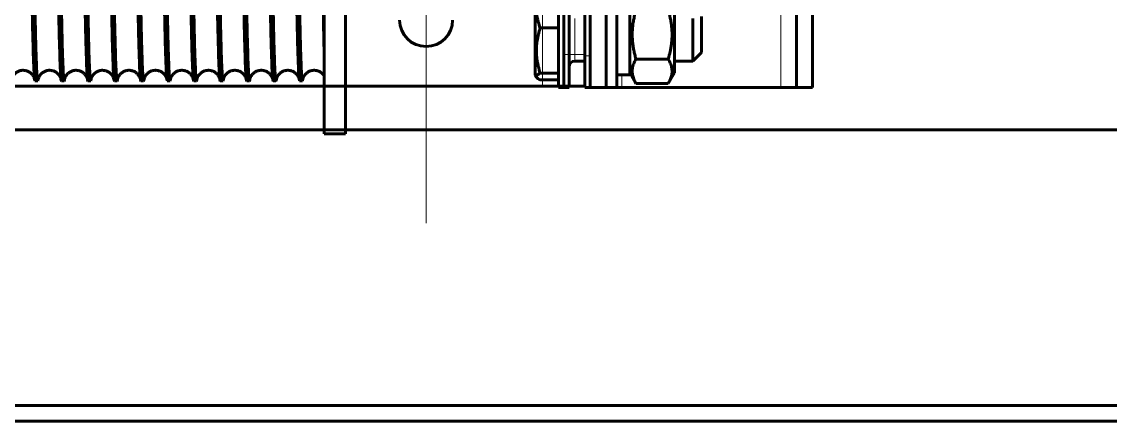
# Model space of a CAD drawing. Header units: millimetres. Extents: x 0 to 840, y 0 to 594.
# Drawn here: x 50.06 to 62.4, y 541.03 to 545.56 of the extents above; entities that cross this region are included whole.
import ezdxf

# ---------------------------------------------------------------- set-up
doc = ezdxf.new("R2010")
doc.units = ezdxf.units.MM
for name, pattern in [('K5LT_AXLED', [19.5, 15, -1.5, 1.5, -1.5]), ('K5LT_BASIC', [0]), ('K5LT_THIN', [0])]:
    doc.linetypes.add(name, pattern=pattern)
doc.layers.add('Системный слой', color=7, linetype='Continuous')

# ---------------------------------------------------------------- blocks, each defined once
blk = doc.blocks.new('U18')
at = {"layer": 'Системный слой', "color": 7, "linetype": 'K5LT_THIN', "lineweight": 18}
for p, q in [((55.964, 544.827), (55.964, 552.747)), ((56.444, 545.187), (56.204, 545.187))]:
    blk.add_line(p, q, dxfattribs=at)
at = {"layer": 'Системный слой', "color": 30, "linetype": 'K5LT_AXLED', "lineweight": 18, "true_color": 0xff8000}
blk.add_line((54.644, 548.657), (54.644, 543.277), dxfattribs=at)
at = {"layer": 'Системный слой', "color": 5, "linetype": 'K5LT_BASIC', "lineweight": 60, "true_color": 0x0000ff}
for p, q in [((56.204, 545.187), (56.204, 546.507)), ((56.444, 545.187), (56.444, 546.507)), ((56.204, 545.187), (56.204, 544.827)), ((56.444, 544.827), (56.444, 545.187)), ((47.744, 544.827), (55.964, 544.827)), ((55.964, 544.827), (56.204, 544.827)), ((56.444, 544.827), (56.204, 544.827))]:
    blk.add_line(p, q, dxfattribs=at)
blk.add_arc((54.644, 545.577), 0.3, 180, 0, dxfattribs=at)

msp = doc.modelspace()

# ---------------------------------------------------------------- linework, layer by layer
at = {"layer": 'Системный слой', "color": 5, "linetype": 'K5LT_BASIC', "lineweight": 60, "true_color": 0x0000ff}
for p, q in [((53.48904, 553.28745), (53.48904, 544.28745)), ((53.72904, 553.28745), (53.72904, 544.28745)), ((58.84425, 544.81245), (58.84425, 546.99154)), ((59.02425, 544.81245), (59.02425, 546.99154)), ((56.44425, 545.17245), (56.44425, 546.49245)), ((56.50425, 546.31245), (56.50425, 544.81245)), ((56.68425, 544.81245), (56.68425, 546.31245)), ((56.14425, 545.41245), (56.14425, 546.01245)), ((56.26425, 545.41245), (56.26425, 546.01245)), ((56.80425, 546.01245), (56.80425, 544.81245)), ((55.88025, 545.86845), (55.88025, 545.05236)), ((56.95425, 545.86845), (56.95425, 544.95645)), ((57.45825, 544.97745), (57.45825, 545.84745)), ((57.66825, 545.11245), (57.66825, 545.59651)), ((57.76425, 545.61645), (57.76425, 545.53761)), ((57.76425, 545.53761), (57.76425, 545.20845)), ((56.14425, 545.48812), (55.93698, 545.48812)), ((56.14425, 544.81245), (56.14425, 545.41245)), ((56.26425, 544.81245), (56.26425, 545.41245)), ((56.44425, 545.17245), (56.44425, 544.81245)), ((57.66825, 545.11245), (57.76425, 545.20845)), ((55.88025, 545.05236), (55.88025, 544.95645)), ((56.33025, 545.11245), (56.44425, 545.11245)), ((57.0231, 545.13532), (57.3894, 545.13532)), ((57.45825, 545.11245), (57.66825, 545.11245)), ((55.89673, 544.92791), (55.88025, 544.95645)), ((56.14425, 544.97478), (55.93698, 544.97478)), ((56.14425, 544.8991), (55.93698, 544.8991)), ((56.80425, 544.95645), (56.95425, 544.95645)), ((56.95425, 544.97745), (57.0231, 544.85819)), ((57.3894, 544.85819), (57.45825, 544.97745)), ((50.20978, 544.88745), (50.24141, 544.88745)), ((50.50978, 544.88745), (50.54141, 544.88745)), ((50.80978, 544.88745), (50.84141, 544.88745)), ((51.10978, 544.88745), (51.14141, 544.88745)), ((51.40978, 544.88745), (51.44141, 544.88745)), ((51.70978, 544.88745), (51.74141, 544.88745)), ((52.00978, 544.88745), (52.04141, 544.88745)), ((52.30978, 544.88745), (52.34141, 544.88745)), ((52.60978, 544.88745), (52.64141, 544.88745)), ((52.90978, 544.88745), (52.94141, 544.88745)), ((53.20978, 544.88745), (53.24141, 544.88745)), ((56.26425, 544.81245), (56.14425, 544.81245)), ((56.50425, 544.81245), (56.44425, 544.81245)), ((56.50425, 544.81245), (56.68425, 544.81245)), ((56.68425, 544.81245), (56.80425, 544.81245)), ((56.68425, 544.81245), (56.86425, 544.81245)), ((56.86425, 544.81245), (58.66425, 544.81245)), ((57.0231, 544.85819), (57.3894, 544.85819)), ((58.66425, 544.81245), (58.84425, 544.81245)), ((59.02425, 544.81245), (58.84425, 544.81245)), ((47.26425, 544.33149), (205.72425, 544.33149)), ((53.48904, 544.28745), (53.72904, 544.28745)), ((205.72425, 541.21149), (47.26425, 541.21149)), ((205.72425, 541.03149), (47.26425, 541.03149))]:
    msp.add_line(p, q, dxfattribs=at)
at = {"layer": 'Системный слой', "color": 7, "linetype": 'K5LT_THIN', "lineweight": 18}
for p, q in [((58.66425, 546.11847), (58.66425, 544.81245)), ((56.33025, 545.11245), (56.33025, 545.59651)), ((56.50425, 545.17245), (56.44425, 545.17245)), ((56.86425, 544.95645), (56.86425, 544.81245))]:
    msp.add_line(p, q, dxfattribs=at)
at = {"layer": 'Системный слой', "color": 5, "linetype": 'K5LT_BASIC', "lineweight": 60, "true_color": 0x0000ff}
for centre, radius, start, end in [((56.33025, 545.04645), 0.066, 90, 180), ((50.10373, 544.9263), 0.14375, 351.608676, 353.973204), ((50.40391, 544.92628), 0.14356, 351.607646, 353.974887), ((50.7041, 544.92625), 0.14337, 351.606652, 353.976564), ((51.0043, 544.92623), 0.14317, 351.605712, 353.978272), ((51.30449, 544.9262), 0.14298, 351.60484, 353.980004)]:
    msp.add_arc(centre, radius, start, end, dxfattribs=at)
for points in [[(50.35978, 552.68745), (50.36128, 552.68745), (50.3643, 552.67577), (50.36882, 552.62339), (50.37335, 552.53661), (50.37787, 552.41621), (50.38239, 552.26327), (50.38691, 552.07915), (50.39144, 551.86552), (50.39596, 551.62429), (50.40048, 551.35762), (50.40501, 551.0679), (50.40953, 550.75773), (50.41405, 550.42989), (50.41858, 550.08732), (50.4231, 549.7331), (50.42762, 549.37039), (50.43215, 549.00246), (50.43667, 548.6326), (50.44119, 548.26413), (50.44572, 547.90035), (50.45024, 547.54453), (50.45476, 547.19985), (50.45928, 546.86941), (50.46381, 546.55617), (50.46833, 546.26294), (50.47285, 545.99234), (50.47738, 545.74682), (50.4819, 545.52855), (50.48642, 545.33952), (50.49095, 545.1814), (50.49547, 545.05562), (50.49999, 544.9633), (50.50301, 544.92462), (50.50452, 544.91108)], [(50.65978, 552.68745), (50.66128, 552.68745), (50.6643, 552.67577), (50.66882, 552.62339), (50.67335, 552.53661), (50.67787, 552.41621), (50.68239, 552.26327), (50.68691, 552.07915), (50.69144, 551.86552), (50.69596, 551.62429), (50.70048, 551.35762), (50.70501, 551.0679), (50.70953, 550.75773), (50.71405, 550.42989), (50.71858, 550.08732), (50.7231, 549.7331), (50.72762, 549.3704), (50.73215, 549.00246), (50.73667, 548.6326), (50.74119, 548.26413), (50.74572, 547.90035), (50.75024, 547.54453), (50.75476, 547.19985), (50.75928, 546.86941), (50.76381, 546.55617), (50.76833, 546.26294), (50.77285, 545.99235), (50.77738, 545.74682), (50.7819, 545.52856), (50.78642, 545.33952), (50.79095, 545.1814), (50.79547, 545.05562), (50.79999, 544.9633), (50.80301, 544.92462), (50.80452, 544.91108)], [(50.95978, 552.68745), (50.96128, 552.68745), (50.9643, 552.67577), (50.96882, 552.62339), (50.97335, 552.53661), (50.97787, 552.41621), (50.98239, 552.26327), (50.98691, 552.07915), (50.99144, 551.86552), (50.99596, 551.62429), (51.00048, 551.35762), (51.00501, 551.0679), (51.00953, 550.75773), (51.01405, 550.42989), (51.01858, 550.08732), (51.0231, 549.7331), (51.02762, 549.3704), (51.03215, 549.00247), (51.03667, 548.63261), (51.04119, 548.26413), (51.04572, 547.90036), (51.05024, 547.54453), (51.05476, 547.19985), (51.05928, 546.86941), (51.06381, 546.55617), (51.06833, 546.26294), (51.07285, 545.99235), (51.07738, 545.74682), (51.0819, 545.52856), (51.08642, 545.33952), (51.09095, 545.1814), (51.09547, 545.05562), (51.09999, 544.9633), (51.10301, 544.92462), (51.10452, 544.91108)], [(51.25978, 552.68745), (51.26128, 552.68745), (51.2643, 552.67577), (51.26882, 552.62339), (51.27334, 552.53661), (51.27787, 552.41621), (51.28239, 552.26327), (51.28691, 552.07915), (51.29144, 551.86552), (51.29596, 551.62429), (51.30048, 551.35762), (51.30501, 551.0679), (51.30953, 550.75773), (51.31405, 550.42989), (51.31858, 550.08733), (51.3231, 549.7331), (51.32762, 549.3704), (51.33215, 549.00247), (51.33667, 548.63261), (51.34119, 548.26414), (51.34572, 547.90036), (51.35024, 547.54453), (51.35476, 547.19986), (51.35928, 546.86942), (51.36381, 546.55617), (51.36833, 546.26294), (51.37285, 545.99235), (51.37738, 545.74682), (51.3819, 545.52856), (51.38642, 545.33952), (51.39095, 545.1814), (51.39547, 545.05562), (51.39999, 544.9633), (51.40301, 544.92462), (51.40452, 544.91108)], [(51.55978, 552.68745), (51.56128, 552.68745), (51.5643, 552.67577), (51.56882, 552.62339), (51.57334, 552.53661), (51.57787, 552.41621), (51.58239, 552.26327), (51.58691, 552.07915), (51.59144, 551.86553), (51.59596, 551.62429), (51.60048, 551.35762), (51.60501, 551.0679), (51.60953, 550.75773), (51.61405, 550.42989), (51.61858, 550.08733), (51.6231, 549.7331), (51.62762, 549.3704), (51.63215, 549.00247), (51.63667, 548.63261), (51.64119, 548.26414), (51.64572, 547.90036), (51.65024, 547.54454), (51.65476, 547.19986), (51.65928, 546.86942), (51.66381, 546.55618), (51.66833, 546.26294), (51.67285, 545.99235), (51.67738, 545.74682), (51.6819, 545.52856), (51.68642, 545.33952), (51.69095, 545.1814), (51.69547, 545.05562), (51.69999, 544.96331), (51.70301, 544.92462), (51.70452, 544.91108)], [(51.85978, 552.68745), (51.86128, 552.68745), (51.8643, 552.67577), (51.86882, 552.62339), (51.87334, 552.53661), (51.87787, 552.41621), (51.88239, 552.26327), (51.88691, 552.07916), (51.89144, 551.86553), (51.89596, 551.62429), (51.90048, 551.35762), (51.90501, 551.0679), (51.90953, 550.75773), (51.91405, 550.42989), (51.91858, 550.08733), (51.9231, 549.7331), (51.92762, 549.3704), (51.93215, 549.00247), (51.93667, 548.63261), (51.94119, 548.26414), (51.94572, 547.90036), (51.95024, 547.54454), (51.95476, 547.19986), (51.95928, 546.86942), (51.96381, 546.55618), (51.96833, 546.26295), (51.97285, 545.99235), (51.97738, 545.74682), (51.9819, 545.52856), (51.98642, 545.33952), (51.99095, 545.1814), (51.99547, 545.05562), (51.99999, 544.96331), (52.00301, 544.92462), (52.00452, 544.91108)], [(52.15978, 552.68745), (52.16128, 552.68745), (52.1643, 552.67577), (52.16882, 552.62339), (52.17334, 552.53661), (52.17787, 552.41621), (52.18239, 552.26327), (52.18691, 552.07916), (52.19144, 551.86553), (52.19596, 551.62429), (52.20048, 551.35762), (52.20501, 551.0679), (52.20953, 550.75773), (52.21405, 550.4299), (52.21858, 550.08733), (52.2231, 549.73311), (52.22762, 549.3704), (52.23215, 549.00247), (52.23667, 548.63261), (52.24119, 548.26414), (52.24572, 547.90036), (52.25024, 547.54454), (52.25476, 547.19986), (52.25928, 546.86942), (52.26381, 546.55618), (52.26833, 546.26295), (52.27285, 545.99235), (52.27738, 545.74682), (52.2819, 545.52856), (52.28642, 545.33952), (52.29095, 545.18141), (52.29547, 545.05562), (52.29999, 544.96331), (52.30301, 544.92462), (52.30452, 544.91109)], [(52.45978, 552.68745), (52.46128, 552.68745), (52.4643, 552.67577), (52.46882, 552.62339), (52.47334, 552.53661), (52.47787, 552.41621), (52.48239, 552.26327), (52.48691, 552.07916), (52.49144, 551.86553), (52.49596, 551.62429), (52.50048, 551.35762), (52.50501, 551.0679), (52.50953, 550.75773), (52.51405, 550.4299), (52.51858, 550.08733), (52.5231, 549.73311), (52.52762, 549.3704), (52.53215, 549.00247), (52.53667, 548.63261), (52.54119, 548.26414), (52.54571, 547.90036), (52.55024, 547.54454), (52.55476, 547.19986), (52.55928, 546.86942), (52.56381, 546.55618), (52.56833, 546.26295), (52.57285, 545.99235), (52.57738, 545.74683), (52.5819, 545.52856), (52.58642, 545.33953), (52.59095, 545.18141), (52.59547, 545.05562), (52.59999, 544.96331), (52.60301, 544.92462), (52.60452, 544.91109)], [(52.75978, 552.68745), (52.76128, 552.68745), (52.7643, 552.67577), (52.76882, 552.62339), (52.77334, 552.53661), (52.77787, 552.41621), (52.78239, 552.26327), (52.78691, 552.07916), (52.79144, 551.86553), (52.79596, 551.62429), (52.80048, 551.35762), (52.80501, 551.0679), (52.80953, 550.75774), (52.81405, 550.4299), (52.81858, 550.08733), (52.8231, 549.73311), (52.82762, 549.3704), (52.83215, 549.00247), (52.83667, 548.63261), (52.84119, 548.26414), (52.84571, 547.90037), (52.85024, 547.54454), (52.85476, 547.19986), (52.85928, 546.86942), (52.86381, 546.55618), (52.86833, 546.26295), (52.87285, 545.99236), (52.87738, 545.74683), (52.8819, 545.52856), (52.88642, 545.33953), (52.89095, 545.18141), (52.89547, 545.05562), (52.89999, 544.96331), (52.90301, 544.92462), (52.90452, 544.91109)], [(53.05978, 552.68745), (53.06128, 552.68745), (53.0643, 552.67577), (53.06882, 552.62339), (53.07334, 552.53661), (53.07787, 552.41621), (53.08239, 552.26327), (53.08691, 552.07916), (53.09144, 551.86553), (53.09596, 551.6243), (53.10048, 551.35762), (53.10501, 551.06791), (53.10953, 550.75774), (53.11405, 550.4299), (53.11858, 550.08733), (53.1231, 549.73311), (53.12762, 549.37041), (53.13215, 549.00247), (53.13667, 548.63262), (53.14119, 548.26414), (53.14571, 547.90037), (53.15024, 547.54454), (53.15476, 547.19987), (53.15928, 546.86942), (53.16381, 546.55618), (53.16833, 546.26295), (53.17285, 545.99236), (53.17738, 545.74683), (53.1819, 545.52857), (53.18642, 545.33953), (53.19095, 545.18141), (53.19547, 545.05563), (53.19999, 544.96331), (53.20301, 544.92463), (53.20452, 544.91109)], [(50.24141, 544.88745), (50.2399, 544.88745), (50.23688, 544.89912), (50.23236, 544.95149), (50.22784, 545.03825), (50.22332, 545.15863), (50.21879, 545.31154), (50.21427, 545.49562), (50.20975, 545.70921), (50.20522, 545.9504), (50.2007, 546.21703), (50.19618, 546.5067), (50.19166, 546.81682), (50.18713, 547.14461), (50.18261, 547.48713), (50.17809, 547.8413), (50.17357, 548.20396), (50.16904, 548.57185), (50.16452, 548.94168), (50.16, 549.31012), (50.15547, 549.67387), (50.15095, 550.02968), (50.14643, 550.37435), (50.14191, 550.70479), (50.13738, 551.01804), (50.13286, 551.31129), (50.12834, 551.58192), (50.12382, 551.82749), (50.11929, 552.0458), (50.11477, 552.2349), (50.11025, 552.39309), (50.10573, 552.51895), (50.1012, 552.61136), (50.09819, 552.65011), (50.09668, 552.66368)], [(50.54141, 544.88745), (50.5399, 544.88745), (50.53688, 544.89912), (50.53236, 544.95149), (50.52784, 545.03825), (50.52332, 545.15863), (50.51879, 545.31154), (50.51427, 545.49562), (50.50975, 545.70921), (50.50522, 545.9504), (50.5007, 546.21703), (50.49618, 546.5067), (50.49166, 546.81682), (50.48713, 547.14461), (50.48261, 547.48713), (50.47809, 547.84131), (50.47357, 548.20396), (50.46904, 548.57186), (50.46452, 548.94168), (50.46, 549.31012), (50.45547, 549.67387), (50.45095, 550.02968), (50.44643, 550.37435), (50.44191, 550.70479), (50.43738, 551.01804), (50.43286, 551.3113), (50.42834, 551.58192), (50.42382, 551.82749), (50.41929, 552.0458), (50.41477, 552.2349), (50.41025, 552.39309), (50.40573, 552.51895), (50.4012, 552.61136), (50.39819, 552.65011), (50.39668, 552.66368)], [(50.84141, 544.88745), (50.8399, 544.88745), (50.83688, 544.89912), (50.83236, 544.95149), (50.82784, 545.03825), (50.82332, 545.15863), (50.81879, 545.31154), (50.81427, 545.49562), (50.80975, 545.70921), (50.80522, 545.9504), (50.8007, 546.21703), (50.79618, 546.5067), (50.79166, 546.81682), (50.78713, 547.14461), (50.78261, 547.48713), (50.77809, 547.84131), (50.77357, 548.20397), (50.76904, 548.57186), (50.76452, 548.94168), (50.76, 549.31012), (50.75547, 549.67388), (50.75095, 550.02968), (50.74643, 550.37435), (50.74191, 550.70479), (50.73738, 551.01805), (50.73286, 551.3113), (50.72834, 551.58192), (50.72382, 551.82749), (50.71929, 552.0458), (50.71477, 552.2349), (50.71025, 552.39309), (50.70573, 552.51895), (50.7012, 552.61136), (50.69819, 552.65011), (50.69668, 552.66368)], [(51.14141, 544.88745), (51.1399, 544.88745), (51.13688, 544.89912), (51.13236, 544.95149), (51.12784, 545.03825), (51.12332, 545.15863), (51.11879, 545.31154), (51.11427, 545.49562), (51.10975, 545.70921), (51.10522, 545.9504), (51.1007, 546.21703), (51.09618, 546.5067), (51.09166, 546.81682), (51.08713, 547.14461), (51.08261, 547.48713), (51.07809, 547.84131), (51.07357, 548.20397), (51.06904, 548.57186), (51.06452, 548.94168), (51.06, 549.31012), (51.05547, 549.67388), (51.05095, 550.02969), (51.04643, 550.37436), (51.04191, 550.7048), (51.03738, 551.01805), (51.03286, 551.3113), (51.02834, 551.58192), (51.02382, 551.82749), (51.01929, 552.0458), (51.01477, 552.2349), (51.01025, 552.39309), (51.00572, 552.51896), (51.0012, 552.61136), (50.99819, 552.65011), (50.99668, 552.66368)], [(51.44141, 544.88745), (51.4399, 544.88745), (51.43688, 544.89912), (51.43236, 544.95149), (51.42784, 545.03825), (51.42331, 545.15863), (51.41879, 545.31155), (51.41427, 545.49562), (51.40975, 545.70921), (51.40522, 545.9504), (51.4007, 546.21703), (51.39618, 546.5067), (51.39166, 546.81683), (51.38713, 547.14461), (51.38261, 547.48713), (51.37809, 547.84131), (51.37357, 548.20397), (51.36904, 548.57186), (51.36452, 548.94169), (51.36, 549.31013), (51.35547, 549.67388), (51.35095, 550.02969), (51.34643, 550.37436), (51.34191, 550.7048), (51.33738, 551.01805), (51.33286, 551.3113), (51.32834, 551.58193), (51.32382, 551.82749), (51.31929, 552.04581), (51.31477, 552.23491), (51.31025, 552.39309), (51.30572, 552.51896), (51.3012, 552.61136), (51.29819, 552.65011), (51.29668, 552.66368)], [(51.74141, 544.88745), (51.7399, 544.88745), (51.73688, 544.89912), (51.73236, 544.95149), (51.72784, 545.03825), (51.72331, 545.15863), (51.71879, 545.31155), (51.71427, 545.49562), (51.70975, 545.70922), (51.70522, 545.95041), (51.7007, 546.21703), (51.69618, 546.50671), (51.69166, 546.81683), (51.68713, 547.14462), (51.68261, 547.48714), (51.67809, 547.84131), (51.67357, 548.20397), (51.66904, 548.57186), (51.66452, 548.94169), (51.66, 549.31013), (51.65547, 549.67388), (51.65095, 550.02969), (51.64643, 550.37436), (51.64191, 550.7048), (51.63738, 551.01805), (51.63286, 551.31131), (51.62834, 551.58193), (51.62382, 551.8275), (51.61929, 552.04581), (51.61477, 552.23491), (51.61025, 552.3931), (51.60572, 552.51896), (51.6012, 552.61136), (51.59819, 552.65011), (51.59668, 552.66368)], [(52.04141, 544.88745), (52.0399, 544.88745), (52.03688, 544.89912), (52.03236, 544.95149), (52.02784, 545.03825), (52.02331, 545.15863), (52.01879, 545.31155), (52.01427, 545.49562), (52.00975, 545.70922), (52.00522, 545.95041), (52.0007, 546.21703), (51.99618, 546.50671), (51.99166, 546.81683), (51.98713, 547.14462), (51.98261, 547.48714), (51.97809, 547.84131), (51.97356, 548.20397), (51.96904, 548.57187), (51.96452, 548.94169), (51.96, 549.31013), (51.95547, 549.67389), (51.95095, 550.02969), (51.94643, 550.37436), (51.94191, 550.70481), (51.93738, 551.01806), (51.93286, 551.31131), (51.92834, 551.58193), (51.92382, 551.8275), (51.91929, 552.04581), (51.91477, 552.23491), (51.91025, 552.3931), (51.90572, 552.51896), (51.9012, 552.61136), (51.89819, 552.65011), (51.89668, 552.66368)], [(52.34141, 544.88745), (52.3399, 544.88745), (52.33688, 544.89912), (52.33236, 544.95149), (52.32784, 545.03825), (52.32331, 545.15863), (52.31879, 545.31155), (52.31427, 545.49562), (52.30975, 545.70922), (52.30522, 545.95041), (52.3007, 546.21704), (52.29618, 546.50671), (52.29166, 546.81683), (52.28713, 547.14462), (52.28261, 547.48714), (52.27809, 547.84132), (52.27356, 548.20398), (52.26904, 548.57187), (52.26452, 548.94169), (52.26, 549.31014), (52.25547, 549.67389), (52.25095, 550.0297), (52.24643, 550.37437), (52.24191, 550.70481), (52.23738, 551.01806), (52.23286, 551.31131), (52.22834, 551.58194), (52.22381, 551.8275), (52.21929, 552.04581), (52.21477, 552.23491), (52.21025, 552.3931), (52.20572, 552.51896), (52.2012, 552.61137), (52.19819, 552.65011), (52.19668, 552.66368)], [(52.64141, 544.88745), (52.6399, 544.88745), (52.63688, 544.89912), (52.63236, 544.95149), (52.62784, 545.03825), (52.62331, 545.15863), (52.61879, 545.31155), (52.61427, 545.49563), (52.60975, 545.70922), (52.60522, 545.95041), (52.6007, 546.21704), (52.59618, 546.50671), (52.59166, 546.81683), (52.58713, 547.14462), (52.58261, 547.48714), (52.57809, 547.84132), (52.57356, 548.20398), (52.56904, 548.57187), (52.56452, 548.9417), (52.56, 549.31014), (52.55547, 549.67389), (52.55095, 550.0297), (52.54643, 550.37437), (52.54191, 550.70481), (52.53738, 551.01806), (52.53286, 551.31132), (52.52834, 551.58194), (52.52381, 551.82751), (52.51929, 552.04582), (52.51477, 552.23492), (52.51025, 552.3931), (52.50572, 552.51896), (52.5012, 552.61137), (52.49819, 552.65011), (52.49668, 552.66368)], [(52.94141, 544.88745), (52.9399, 544.88745), (52.93688, 544.89912), (52.93236, 544.95149), (52.92784, 545.03825), (52.92331, 545.15863), (52.91879, 545.31155), (52.91427, 545.49563), (52.90975, 545.70922), (52.90522, 545.95041), (52.9007, 546.21704), (52.89618, 546.50671), (52.89166, 546.81683), (52.88713, 547.14463), (52.88261, 547.48715), (52.87809, 547.84132), (52.87356, 548.20398), (52.86904, 548.57188), (52.86452, 548.9417), (52.86, 549.31014), (52.85547, 549.6739), (52.85095, 550.02971), (52.84643, 550.37438), (52.84191, 550.70482), (52.83738, 551.01807), (52.83286, 551.31132), (52.82834, 551.58194), (52.82381, 551.82751), (52.81929, 552.04582), (52.81477, 552.23492), (52.81025, 552.39311), (52.80572, 552.51896), (52.8012, 552.61137), (52.79819, 552.65011), (52.79668, 552.66369)], [(53.24141, 544.88745), (53.2399, 544.88745), (53.23688, 544.89912), (53.23236, 544.95149), (53.22784, 545.03825), (53.22331, 545.15863), (53.21879, 545.31155), (53.21427, 545.49563), (53.20975, 545.70922), (53.20522, 545.95041), (53.2007, 546.21704), (53.19618, 546.50671), (53.19166, 546.81684), (53.18713, 547.14463), (53.18261, 547.48715), (53.17809, 547.84133), (53.17356, 548.20399), (53.16904, 548.57188), (53.16452, 548.94171), (53.16, 549.31015), (53.15547, 549.6739), (53.15095, 550.02971), (53.14643, 550.37438), (53.14191, 550.70482), (53.13738, 551.01807), (53.13286, 551.31133), (53.12834, 551.58195), (53.12381, 551.82752), (53.11929, 552.04583), (53.11477, 552.23492), (53.11025, 552.39311), (53.10572, 552.51897), (53.1012, 552.61137), (53.09819, 552.65012), (53.09668, 552.66369)], [(50.09556, 551.64261), (50.09707, 551.55841), (50.1001, 551.38139), (50.10464, 551.09242), (50.10918, 550.78264), (50.11372, 550.45483), (50.11826, 550.11195), (50.1228, 549.75711), (50.12734, 549.39351), (50.13188, 549.02444), (50.13642, 548.65322), (50.14096, 548.28321), (50.1455, 547.91777), (50.15004, 547.56017), (50.15458, 547.21367), (50.15912, 546.88138), (50.16366, 546.56631), (50.1682, 546.27131), (50.17274, 545.99904), (50.17728, 545.75197), (50.18182, 545.53231), (50.18636, 545.34207), (50.1909, 545.18294), (50.19544, 545.05639), (50.19998, 544.96354), (50.203, 544.92467), (50.20452, 544.91108)], [(50.20452, 544.91108), (50.20627, 544.89534), (50.20802, 544.88745), (50.20978, 544.88745)], [(50.24608, 544.9061), (50.24452, 544.89367), (50.24296, 544.88745), (50.24141, 544.88745)], [(50.50452, 544.91108), (50.50627, 544.89534), (50.50802, 544.88745), (50.50978, 544.88745)], [(50.54608, 544.9061), (50.54452, 544.89367), (50.54296, 544.88745), (50.54141, 544.88745)], [(50.80452, 544.91108), (50.80627, 544.89534), (50.80802, 544.88745), (50.80978, 544.88745)], [(50.84608, 544.9061), (50.84452, 544.89367), (50.84296, 544.88745), (50.84141, 544.88745)], [(51.10452, 544.91108), (51.10627, 544.89534), (51.10802, 544.88745), (51.10978, 544.88745)], [(51.14608, 544.9061), (51.14452, 544.89367), (51.14296, 544.88745), (51.14141, 544.88745)], [(51.40452, 544.91108), (51.40627, 544.89534), (51.40802, 544.88745), (51.40978, 544.88745)], [(51.44608, 544.9061), (51.44452, 544.89367), (51.44296, 544.88745), (51.44141, 544.88745)], [(51.70452, 544.91108), (51.70627, 544.89534), (51.70802, 544.88745), (51.70978, 544.88745)], [(51.74608, 544.9061), (51.74452, 544.89367), (51.74296, 544.88745), (51.74141, 544.88745)], [(52.00452, 544.91108), (52.00627, 544.89534), (52.00802, 544.88745), (52.00978, 544.88745)], [(52.04608, 544.9061), (52.04452, 544.89367), (52.04296, 544.88745), (52.04141, 544.88745)], [(52.30452, 544.91109), (52.30627, 544.89534), (52.30802, 544.88745), (52.30978, 544.88745)], [(52.34608, 544.9061), (52.34452, 544.89367), (52.34296, 544.88745), (52.34141, 544.88745)], [(52.60452, 544.91109), (52.60627, 544.89534), (52.60802, 544.88745), (52.60978, 544.88745)], [(52.64608, 544.9061), (52.64452, 544.89367), (52.64296, 544.88745), (52.64141, 544.88745)], [(52.90452, 544.91109), (52.90627, 544.89534), (52.90802, 544.88745), (52.90978, 544.88745)], [(52.94608, 544.9061), (52.94452, 544.89367), (52.94296, 544.88745), (52.94141, 544.88745)], [(53.20452, 544.91109), (53.20627, 544.89534), (53.20802, 544.88745), (53.20978, 544.88745)], [(53.24608, 544.9061), (53.24452, 544.89367), (53.24296, 544.88745), (53.24141, 544.88745)]]:
    msp.add_open_spline(points, degree=3, dxfattribs=at)
for points, knots in [([(53.48904, 545.14269), (53.48904, 545.14283), (53.48904, 545.14304), (53.48904, 545.14331), (53.48904, 545.14377), (53.48904, 545.14439), (53.48903, 545.14514), (53.48902, 545.14608), (53.489, 545.1474), (53.48897, 545.14951), (53.48892, 545.15271), (53.48885, 545.15686), (53.48876, 545.1618), (53.48862, 545.16865), (53.4884, 545.17922), (53.48809, 545.19396), (53.48765, 545.21382), (53.48707, 545.24008), (53.48627, 545.27639), (53.48515, 545.32759), (53.48366, 545.39803), (53.48181, 545.48824), (53.47977, 545.59304), (53.47769, 545.70482), (53.47564, 545.82015), (53.47357, 545.94186), (53.47136, 546.07651), (53.46896, 546.22887), (53.46634, 546.40205), (53.46349, 546.59809), (53.46043, 546.8165), (53.4572, 547.05585), (53.4538, 547.31515), (53.45025, 547.59292), (53.44659, 547.88561), (53.44284, 548.19075), (53.4391, 548.49788), (53.43658, 548.7063), (53.43536, 548.80677)], [0, 0, 0, 0, 0.0175735, 0.03514701, 0.05263251, 0.06989497, 0.08705116, 0.10563638, 0.12911418, 0.16324499, 0.2156444, 0.27887915, 0.34707206, 0.45574445, 0.63402794, 0.90938743, 1.26840678, 1.74839525, 2.39669138, 3.31868023, 4.60045968, 6.21600242, 8.0033144, 9.76395941, 11.47388258, 13.22010665, 15.08949445, 17.10632475, 19.22115508, 21.41636275, 23.65004629, 25.91212403, 28.17831718, 30.42891976, 32.65430747, 34.8494288, 37.02436544, 39, 39, 39, 39]), ([(55.93698, 545.92579), (55.92944, 545.90515), (55.91923, 545.87397), (55.90861, 545.83234), (55.90239, 545.80183), (55.89793, 545.77226), (55.89512, 545.7433), (55.8939, 545.71455), (55.89428, 545.68557), (55.89635, 545.65562), (55.90032, 545.62421), (55.90647, 545.59092), (55.91759, 545.5451), (55.92871, 545.51074), (55.93698, 545.48812)], [0, 0, 0, 0, 2.17577484, 3.25800078, 4.29990096, 5.3052497, 6.27307486, 7.23992789, 8.21772309, 9.20743259, 10.27660523, 11.41332672, 12.61324076, 15, 15, 15, 15]), ([(57.0231, 545.13532), (57.02033, 545.14493), (57.0136, 545.16918), (57.00336, 545.21068), (56.99322, 545.26091), (56.98567, 545.31254), (56.98122, 545.36325), (56.97975, 545.4119), (56.98115, 545.46016), (56.98544, 545.51028), (56.9927, 545.5609), (57.00478, 545.62176), (57.01573, 545.66403), (57.0231, 545.68957)], [0, 0, 0, 0, 0.74624301, 1.8769492, 3.19259566, 4.56880856, 5.76852434, 6.99126595, 8.19942137, 9.3699648, 10.74433553, 12.01437153, 14, 14, 14, 14]), ([(57.3894, 545.13532), (57.39758, 545.16367), (57.40859, 545.20671), (57.41989, 545.26532), (57.42652, 545.3107), (57.43092, 545.35769), (57.43271, 545.40559), (57.4317, 545.45388), (57.42791, 545.50218), (57.42148, 545.55028), (57.40985, 545.61314), (57.39812, 545.65937), (57.3894, 545.68957)], [0, 0, 0, 0, 2.04777831, 3.07466642, 4.13483914, 5.22629717, 6.34356987, 7.45537193, 8.57218598, 9.69948262, 10.81845848, 13, 13, 13, 13]), ([(55.93698, 545.48812), (55.92944, 545.46391), (55.91923, 545.42734), (55.90861, 545.37851), (55.90239, 545.34273), (55.89793, 545.30804), (55.89512, 545.27408), (55.8939, 545.24036), (55.89428, 545.20637), (55.89635, 545.17124), (55.90032, 545.13439), (55.90647, 545.09536), (55.91759, 545.04161), (55.92871, 545.00131), (55.93698, 544.97478)], [0, 0, 0, 0, 2.17577484, 3.25800078, 4.29990096, 5.3052497, 6.27307486, 7.23992789, 8.21772309, 9.20743259, 10.27660523, 11.41332672, 12.61324076, 15, 15, 15, 15]), ([(57.0231, 544.85819), (57.02013, 544.86335), (57.01327, 544.87575), (57.00311, 544.89648), (56.99337, 544.92068), (56.98608, 544.94531), (56.98159, 544.96946), (56.97982, 544.99295), (56.98073, 545.01662), (56.98456, 545.04184), (56.9916, 545.06779), (57.00387, 545.09959), (57.0153, 545.1218), (57.0231, 545.13532)], [0, 0, 0, 0, 0.80086898, 1.91947107, 3.18763135, 4.48446395, 5.63483219, 6.80691096, 7.99134366, 9.16641975, 10.58046507, 11.89879786, 14, 14, 14, 14]), ([(57.3894, 544.85819), (57.39758, 544.87237), (57.40859, 544.89389), (57.41989, 544.92319), (57.42652, 544.94588), (57.43092, 544.96937), (57.43271, 544.99333), (57.4317, 545.01747), (57.42791, 545.04162), (57.42148, 545.06567), (57.40985, 545.0971), (57.39812, 545.12022), (57.3894, 545.13532)], [0, 0, 0, 0, 2.04777831, 3.07466642, 4.13483914, 5.22629717, 6.34356987, 7.45537193, 8.57218598, 9.69948262, 10.81845848, 13, 13, 13, 13]), ([(49.94594, 544.90535), (49.94597, 544.90532), (49.94596, 544.90559), (49.94661, 544.90881), (49.94864, 544.91643), (49.95366, 544.93096), (49.96544, 544.9509), (49.97751, 544.96563), (49.99051, 544.97772), (50.00459, 544.98775), (50.01966, 544.99581), (50.03553, 545.00187), (50.05198, 545.00587), (50.06876, 545.00778), (50.08561, 545.00758), (50.10227, 545.00528), (50.11848, 545.00094), (50.13398, 544.99463), (50.14851, 544.98649), (50.16183, 544.97669), (50.1737, 544.96546), (50.18392, 544.95312), (50.19227, 544.94016), (50.19859, 544.92729), (50.20286, 544.91553), (50.20454, 544.90881), (50.205, 544.90663), (50.20511, 544.90605)], [0, 0, 0, 0, 1.97222178, 3.94060151, 5.90898123, 8.23058795, 9.43738624, 10.34985594, 11.15031716, 11.89944089, 12.62183747, 13.32918857, 14.02749353, 14.72080694, 15.41196397, 16.10324194, 16.79691558, 17.49577807, 18.20388793, 18.92790764, 19.67981042, 20.4826112, 21.38233894, 22.47155687, 23.94058577, 26.1672802, 28, 28, 28, 28]), ([(50.24594, 544.90535), (50.24597, 544.90532), (50.24596, 544.90559), (50.24661, 544.90881), (50.24864, 544.91642), (50.25365, 544.93095), (50.26544, 544.9509), (50.2775, 544.96562), (50.29051, 544.97771), (50.30459, 544.98775), (50.31965, 544.99581), (50.33552, 545.00187), (50.35197, 545.00587), (50.36875, 545.00778), (50.3856, 545.00758), (50.40226, 545.00528), (50.41847, 545.00094), (50.43397, 544.99463), (50.4485, 544.9865), (50.46182, 544.9767), (50.4737, 544.96547), (50.48392, 544.95313), (50.49227, 544.94016), (50.49859, 544.92729), (50.50285, 544.91554), (50.50454, 544.90881), (50.505, 544.90663), (50.50511, 544.90605)], [0, 0, 0, 0, 1.97220142, 3.94059685, 5.90899229, 8.23083446, 9.43766281, 10.35012085, 11.15055427, 11.89964445, 12.62200591, 13.32932217, 14.02759636, 14.72087982, 15.41200818, 16.10325898, 16.79690687, 17.49574465, 18.20382984, 18.92782285, 19.67969267, 20.48244587, 21.38209546, 22.47117607, 23.93996528, 26.16624729, 28, 28, 28, 28]), ([(50.54594, 544.90535), (50.54597, 544.90532), (50.54596, 544.90559), (50.54661, 544.90881), (50.54864, 544.91642), (50.55365, 544.93095), (50.56544, 544.9509), (50.5775, 544.96562), (50.5905, 544.97771), (50.60458, 544.98774), (50.61965, 544.99581), (50.63552, 545.00187), (50.65197, 545.00587), (50.66874, 545.00778), (50.68559, 545.00758), (50.70226, 545.00528), (50.71847, 545.00094), (50.73396, 544.99464), (50.74849, 544.9865), (50.76181, 544.9767), (50.77369, 544.96547), (50.78391, 544.95313), (50.79226, 544.94017), (50.79859, 544.9273), (50.80285, 544.91554), (50.80454, 544.90881), (50.805, 544.90663), (50.80511, 544.90605)], [0, 0, 0, 0, 1.97218398, 3.94059822, 5.90901245, 8.23110268, 9.43796232, 10.35040832, 11.15081315, 11.8998688, 12.62219405, 13.32947432, 14.02771658, 14.72096891, 15.41206743, 16.10328983, 16.79691075, 17.49572256, 18.20378177, 18.92774669, 19.679582, 20.48228576, 21.38185476, 22.47079444, 23.93933844, 26.16520007, 28, 28, 28, 28]), ([(50.84594, 544.90535), (50.84597, 544.90532), (50.84596, 544.90559), (50.84661, 544.90881), (50.84864, 544.91642), (50.85365, 544.93094), (50.86543, 544.95089), (50.8775, 544.96561), (50.8905, 544.97771), (50.90458, 544.98774), (50.91964, 544.9958), (50.93551, 545.00186), (50.95196, 545.00587), (50.96873, 545.00778), (50.98559, 545.00758), (51.00225, 545.00529), (51.01846, 545.00094), (51.03396, 544.99464), (51.04849, 544.98651), (51.06181, 544.97671), (51.07369, 544.96548), (51.08391, 544.95314), (51.09226, 544.94017), (51.09859, 544.92731), (51.10285, 544.91555), (51.10454, 544.90881), (51.105, 544.90663), (51.10511, 544.90605)], [0, 0, 0, 0, 1.97216946, 3.94060557, 5.90904168, 8.23139258, 9.43828476, 10.35071833, 11.15109377, 11.90011392, 12.62240187, 13.32964499, 14.02785418, 14.72107422, 15.41214169, 16.1033345, 16.79692722, 17.49571179, 18.20374372, 18.92767915, 19.6794784, 20.48213088, 21.38161682, 22.47041197, 23.93870525, 26.16413851, 28, 28, 28, 28]), ([(51.14594, 544.90535), (51.14603, 544.90555), (51.14607, 544.90629), (51.14706, 544.91065), (51.14965, 544.91973), (51.15595, 544.93544), (51.16761, 544.95387), (51.17981, 544.96801), (51.19304, 544.97973), (51.20734, 544.98941), (51.22259, 544.99711), (51.23858, 545.00278), (51.2551, 545.00639), (51.2719, 545.0079), (51.28873, 545.00731), (51.30533, 545.00463), (51.32142, 544.99991), (51.33676, 544.99325), (51.35108, 544.98479), (51.36416, 544.9747), (51.37576, 544.96322), (51.38566, 544.95069), (51.39365, 544.93765), (51.39957, 544.9249), (51.40332, 544.91389), (51.40464, 544.90834), (51.40502, 544.90651), (51.40511, 544.90605)], [0, 0, 0, 0, 2.01878145, 4.03183502, 6.0448886, 8.0276698, 9.17775553, 10.08355928, 10.89241329, 11.65518731, 12.39130622, 13.11283738, 13.82617572, 14.53516881, 15.24249812, 15.95042383, 16.66132188, 17.37824181, 18.10576506, 18.8515978, 19.62982214, 20.4677382, 21.41993955, 22.59268135, 24.20200163, 26.53212598, 28, 28, 28, 28]), ([(51.44594, 544.90535), (51.44603, 544.90555), (51.44607, 544.90629), (51.44705, 544.91065), (51.44965, 544.91972), (51.45595, 544.93544), (51.46761, 544.95387), (51.47981, 544.96801), (51.49303, 544.97972), (51.50734, 544.98941), (51.52258, 544.9971), (51.53857, 545.00278), (51.55509, 545.00639), (51.57189, 545.0079), (51.58872, 545.00731), (51.60532, 545.00463), (51.62141, 544.99991), (51.63675, 544.99326), (51.65107, 544.98479), (51.66415, 544.9747), (51.67575, 544.96322), (51.68566, 544.95069), (51.69365, 544.93765), (51.69957, 544.92491), (51.70332, 544.91389), (51.70464, 544.90834), (51.70502, 544.90651), (51.70511, 544.90605)], [0, 0, 0, 0, 2.01878153, 4.03188479, 6.04498805, 8.02798903, 9.17810721, 10.0838936, 10.89271307, 11.65545331, 12.39153716, 13.11303176, 13.82633354, 14.53529089, 15.24258572, 15.95047827, 16.66134427, 17.37823258, 18.10572308, 18.85151887, 19.62969587, 20.46754199, 21.41962712, 22.59218367, 24.20112411, 26.53176918, 28, 28, 28, 28]), ([(51.74668, 544.91121), (51.74655, 544.91008), (51.74635, 544.90833), (51.74611, 544.90652), (51.74596, 544.90548), (51.74593, 544.90529), (51.74594, 544.90533)], [0, 0, 0, 0, 2.12765909, 3.75163839, 5.37552316, 7, 7, 7, 7]), ([(51.74594, 544.90534), (51.74603, 544.90555), (51.74607, 544.90629), (51.74705, 544.91065), (51.74965, 544.91972), (51.75594, 544.93543), (51.76761, 544.95387), (51.77981, 544.96801), (51.79303, 544.97972), (51.80733, 544.9894), (51.82258, 544.9971), (51.83856, 545.00278), (51.85508, 545.00639), (51.87189, 545.0079), (51.88872, 545.00731), (51.90531, 545.00463), (51.92141, 544.99992), (51.93674, 544.99326), (51.95107, 544.9848), (51.96414, 544.97471), (51.97575, 544.96323), (51.98565, 544.9507), (51.99364, 544.93766), (51.99957, 544.92492), (52.00332, 544.9139), (52.00464, 544.90834), (52.00502, 544.90651), (52.00511, 544.90605)], [0, 0, 0, 0, 2.01878472, 4.03194097, 6.04509721, 8.02832827, 9.17848018, 10.08424904, 10.89303326, 11.6557318, 12.39177979, 13.11323684, 13.82650098, 14.53542144, 15.24268058, 15.95053874, 16.66137141, 17.37822672, 18.10568297, 18.85144005, 19.62956752, 20.46734063, 21.41930473, 22.59166853, 24.20021347, 26.53142442, 28, 28, 28, 28]), ([(52.04668, 544.91121), (52.04655, 544.91007), (52.04635, 544.90832), (52.04611, 544.9065), (52.04596, 544.90548), (52.04593, 544.90529), (52.04594, 544.90533)], [0, 0, 0, 0, 2.13932829, 3.75941911, 5.37941831, 7, 7, 7, 7]), ([(52.04594, 544.90534), (52.04603, 544.90555), (52.04607, 544.90629), (52.04705, 544.91065), (52.04964, 544.91971), (52.05594, 544.93543), (52.0676, 544.95386), (52.0798, 544.968), (52.09302, 544.97972), (52.10732, 544.9894), (52.12257, 544.9971), (52.13856, 545.00277), (52.15507, 545.00639), (52.17188, 545.0079), (52.18871, 545.00731), (52.2053, 545.00463), (52.2214, 544.99992), (52.23673, 544.99327), (52.25106, 544.98481), (52.26414, 544.97472), (52.27574, 544.96324), (52.28565, 544.95071), (52.29364, 544.93767), (52.29956, 544.92492), (52.30332, 544.9139), (52.30464, 544.90834), (52.30502, 544.90651), (52.30511, 544.90605)], [0, 0, 0, 0, 2.01879102, 4.03200355, 6.04521609, 8.02868752, 9.17887445, 10.08462559, 10.89337385, 11.65602974, 12.39204082, 13.11345922, 13.82668456, 14.53556696, 15.24278922, 15.95061176, 16.66140984, 17.37823085, 18.10565149, 18.85136837, 19.62944458, 20.46714249, 21.41898248, 22.59114906, 24.19928973, 26.53109166, 28, 28, 28, 28]), ([(52.34668, 544.91121), (52.34655, 544.91006), (52.34634, 544.9083), (52.34611, 544.90649), (52.34596, 544.90547), (52.34593, 544.90528), (52.34594, 544.90533)], [0, 0, 0, 0, 2.15133959, 3.76742788, 5.38342738, 7, 7, 7, 7]), ([(52.34594, 544.90534), (52.34603, 544.90555), (52.34607, 544.90628), (52.34705, 544.91064), (52.34964, 544.91971), (52.35594, 544.93542), (52.3676, 544.95386), (52.3798, 544.968), (52.39302, 544.97971), (52.40732, 544.98939), (52.42256, 544.99709), (52.43855, 545.00277), (52.45507, 545.00639), (52.47187, 545.0079), (52.4887, 545.00731), (52.50529, 545.00463), (52.52139, 544.99992), (52.53672, 544.99327), (52.55105, 544.98481), (52.56413, 544.97472), (52.57573, 544.96325), (52.58564, 544.95072), (52.59363, 544.93768), (52.59956, 544.92493), (52.60332, 544.9139), (52.60464, 544.90834), (52.60502, 544.90651), (52.60511, 544.90605)], [0, 0, 0, 0, 2.01880041, 4.03207254, 6.04534466, 8.02906677, 9.17928999, 10.08502325, 10.89373485, 11.65634713, 12.39232025, 13.11369889, 13.82688428, 14.53572745, 15.24291162, 15.95069732, 16.66145956, 17.37824498, 18.10562863, 18.85130383, 19.62932704, 20.46694758, 21.41866038, 22.59062529, 24.19835294, 26.53077093, 28, 28, 28, 28]), ([(52.64668, 544.91121), (52.64655, 544.91005), (52.64634, 544.90828), (52.64611, 544.90647), (52.64596, 544.90546), (52.64593, 544.90528), (52.64594, 544.90533)], [0, 0, 0, 0, 2.16368736, 3.77566094, 5.38754849, 7, 7, 7, 7]), ([(52.64594, 544.90534), (52.64603, 544.90555), (52.64607, 544.90628), (52.64705, 544.91064), (52.64964, 544.91971), (52.65593, 544.93541), (52.66759, 544.95385), (52.67979, 544.96799), (52.69301, 544.97971), (52.70731, 544.98939), (52.72255, 544.99709), (52.73854, 545.00277), (52.75506, 545.00638), (52.77186, 545.0079), (52.78869, 545.00731), (52.80528, 545.00464), (52.82138, 544.99993), (52.83672, 544.99327), (52.85104, 544.98482), (52.86412, 544.97473), (52.87573, 544.96325), (52.88564, 544.95072), (52.89363, 544.93768), (52.89956, 544.92494), (52.90331, 544.9139), (52.90464, 544.90834), (52.90502, 544.90651), (52.90511, 544.90605)], [0, 0, 0, 0, 2.01881291, 4.03214792, 6.04548293, 8.02946603, 9.17972682, 10.08544201, 10.89411625, 11.65668397, 12.39261809, 13.11395585, 13.82710015, 14.5359029, 15.24304778, 15.95079541, 16.66152057, 17.37826911, 18.1056144, 18.85124642, 19.62921493, 20.46675592, 21.41833844, 22.59009724, 24.19740312, 26.53046222, 28, 28, 28, 28]), ([(52.94668, 544.9112), (52.94655, 544.91004), (52.94634, 544.90827), (52.9461, 544.90646), (52.94596, 544.90545), (52.94593, 544.90528), (52.94594, 544.90534)], [0, 0, 0, 0, 2.1763659, 3.7841145, 5.39177974, 7, 7, 7, 7]), ([(52.94594, 544.90534), (52.94603, 544.90555), (52.94607, 544.90628), (52.94705, 544.91064), (52.94964, 544.9197), (52.95593, 544.93541), (52.96759, 544.95384), (52.97979, 544.96799), (52.99301, 544.9797), (53.0073, 544.98939), (53.02255, 544.99709), (53.03853, 545.00277), (53.05505, 545.00638), (53.07185, 545.0079), (53.08868, 545.00731), (53.10527, 545.00464), (53.12137, 544.99993), (53.13671, 544.99328), (53.15104, 544.98482), (53.16412, 544.97474), (53.17572, 544.96326), (53.18563, 544.95073), (53.19363, 544.93769), (53.19955, 544.92495), (53.20331, 544.91391), (53.20464, 544.90834), (53.20502, 544.90651), (53.20511, 544.90605)], [0, 0, 0, 0, 2.01882851, 4.0322297, 6.04563089, 8.02988529, 9.18018493, 10.08588188, 10.89451805, 11.65704026, 12.39293433, 13.1142301, 13.82733215, 14.53609331, 15.2431977, 15.95090605, 16.66159288, 17.37830323, 18.10560881, 18.85119616, 19.62910823, 20.4665675, 21.41801669, 22.58956492, 24.1964403, 26.53016553, 28, 28, 28, 28]), ([(53.24668, 544.9112), (53.24655, 544.91003), (53.24634, 544.90825), (53.2461, 544.90644), (53.24596, 544.90545), (53.24593, 544.90528), (53.24594, 544.90534)], [0, 0, 0, 0, 2.18939544, 3.79280203, 5.39612788, 7, 7, 7, 7]), ([(53.24594, 544.90534), (53.24603, 544.90555), (53.24607, 544.90628), (53.24705, 544.91063), (53.24964, 544.91969), (53.25593, 544.9354), (53.26759, 544.95384), (53.27978, 544.96798), (53.293, 544.9797), (53.3073, 544.98938), (53.32254, 544.99708), (53.33852, 545.00276), (53.35504, 545.00638), (53.37184, 545.0079), (53.38867, 545.00731), (53.40526, 545.00464), (53.42136, 544.99993), (53.4367, 544.99328), (53.45103, 544.98483), (53.46411, 544.97474), (53.47571, 544.96327), (53.48379, 544.95306), (53.48774, 544.94711), (53.48904, 544.94503)], [0, 0, 0, 0, 2.31360543, 4.62104931, 6.92849319, 9.20277788, 10.52107097, 11.55898149, 12.48563672, 13.35943639, 14.20272628, 15.02928419, 15.84645171, 16.65864527, 17.46894142, 18.27993105, 19.09433508, 19.91564223, 20.74908969, 21.60348231, 22.49490541, 23.4545403, 24, 24, 24, 24]), ([(55.93698, 544.97478), (55.92944, 544.97121), (55.91923, 544.96582), (55.90861, 544.95862), (55.90239, 544.95334), (55.89793, 544.94823), (55.89512, 544.94322), (55.8939, 544.93825), (55.89428, 544.93314), (55.8957, 544.92969), (55.89673, 544.92791)], [0, 0, 0, 0, 2.5830497, 3.86785331, 5.10478275, 6.29831882, 7.44730742, 8.59514192, 9.75596681, 11, 11, 11, 11]), ([(55.89673, 544.92791), (55.89772, 544.92618), (55.90042, 544.92254), (55.90647, 544.91688), (55.91759, 544.90896), (55.92871, 544.90302), (55.93698, 544.8991)], [0, 0, 0, 0, 1.23413025, 2.6217314, 4.086472, 7, 7, 7, 7])]:
    msp.add_open_spline(points, degree=3, knots=knots, dxfattribs=at)

# ---------------------------------------------------------------- block references
at = {"layer": 'Системный слой'}
msp.add_blockref('U18', (0, 0), dxfattribs=at)

doc.saveas('drawing.dxf')
